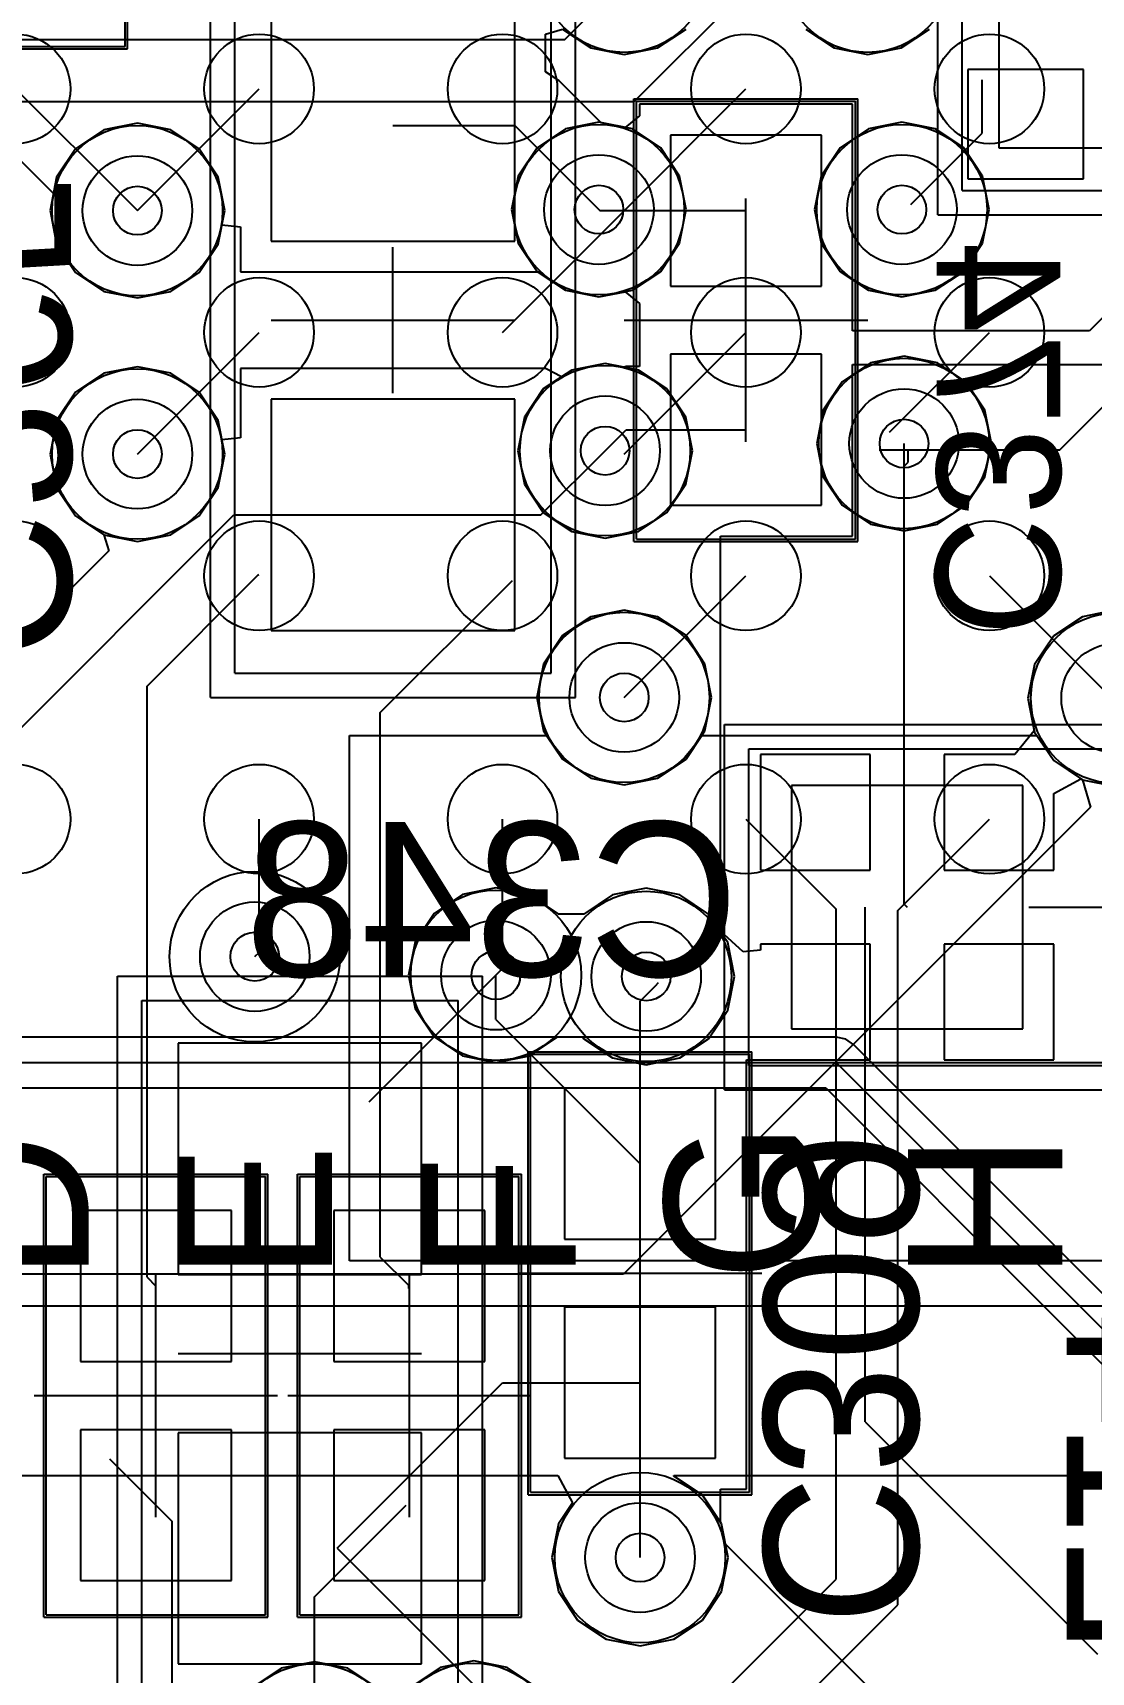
# Model space of a CAD drawing. Extents: x 28 to 300, y 18 to 330.
# Drawn here: x 166.04 to 170.39, y 102.42 to 109.15 of the extents above; entities that cross this region are included whole.
import ezdxf

# ---------------------------------------------------------------- set-up
doc = ezdxf.new("R2010")
doc.units = 0
for name, color, linetype in [('BOTTOMLAYER', 5, 'CONTINUOUS'), ('BOTTOMOVERLAY', 54, 'CONTINUOUS'), ('BOTTOMPASTE', 16, 'CONTINUOUS'), ('BOTTOMSOLDER', 6, 'CONTINUOUS'), ('DRILLDRAWING', 1, 'CONTINUOUS'), ('INTERNALPLANE1', 76, 'CONTINUOUS'), ('INTERNALPLANE6', 136, 'CONTINUOUS'), ('MECHANICAL14', 56, 'CONTINUOUS'), ('MECHANICAL15', 56, 'CONTINUOUS'), ('MECHANICAL16', 56, 'CONTINUOUS'), ('MIDLAYER1', 16, 'CONTINUOUS'), ('MIDLAYER3', 90, 'CONTINUOUS'), ('MULTILAYER', 9, 'CONTINUOUS'), ('TOPLAYER', 1, 'CONTINUOUS'), ('TOPOVERLAY', 2, 'CONTINUOUS'), ('TOPPASTE', 8, 'CONTINUOUS'), ('TOPSOLDER', 216, 'CONTINUOUS'), ('VIAHOLELAYER', 16, 'CONTINUOUS')]:
    doc.layers.add(name, color=color, linetype=linetype)

msp = doc.modelspace()

# ---------------------------------------------------------------- linework, layer by layer
at = {"layer": 'BOTTOMLAYER'}
for p, q in [((170.0102, 109.6316), (170.0102, 108.6816)), ((167.0218, 109.2492), (167.0218, 108.2992)), ((168.0218, 108.2992), (168.0218, 109.2492)), ((168.1488, 109.1494), (168.218, 109.1704)), ((168.1488, 108.995), (168.1488, 109.1494)), ((168.218, 109.1704), (168.3345, 109.0926)), ((168.6091, 109.0926), (168.7256, 109.1704)), ((169.218, 109.1704), (169.3345, 109.0926)), ((169.6091, 109.0926), (169.7256, 109.1704)), ((168.3345, 109.0926), (168.4718, 109.0653)), ((168.4718, 109.0653), (168.6091, 109.0926)), ((169.3345, 109.0926), (169.4718, 109.0653)), ((169.4718, 109.0653), (169.6091, 109.0926)), ((168.2051, 108.9573), (168.1488, 108.995)), ((170.3578, 109.0042), (169.8832, 109.0042)), ((169.8832, 109.0042), (169.8832, 108.5546)), ((170.3578, 108.5546), (170.3578, 109.0042)), ((165.9342, 108.9618), (166.4718, 108.4242)), ((168.377, 108.7855), (168.2051, 108.9573)), ((169.4088, 108.8612), (168.5348, 108.8612)), ((168.5348, 108.8612), (168.5348, 108.8141)), ((169.4088, 107.9872), (169.4088, 108.8612)), ((168.4759, 108.7658), (168.377, 108.7855)), ((168.5348, 108.8141), (168.4759, 108.7658)), ((165.8537, 108.7676), (166.1269, 108.4944)), ((167.5218, 108.7742), (168.022, 108.7742)), ((168.022, 108.7742), (168.3678, 108.4284)), ((169.2818, 108.7342), (168.6618, 108.7342)), ((168.6618, 108.7342), (168.6618, 108.1142)), ((169.2818, 108.1142), (169.2818, 108.7342)), ((170.0102, 108.6816), (171.0102, 108.6816)), ((169.8832, 108.5546), (170.3578, 108.5546)), ((166.1269, 108.4944), (166.1129, 108.4242)), ((166.1129, 108.4242), (166.1402, 108.2869)), ((168.3678, 108.4284), (168.372, 108.4242)), ((168.372, 108.4242), (168.9718, 108.4242)), ((166.8034, 108.2869), (166.819, 108.3652)), ((166.819, 108.3652), (166.8948, 108.3578)), ((166.8948, 108.3578), (166.8948, 108.1722)), ((166.1402, 108.2869), (166.218, 108.1704)), ((166.7256, 108.1704), (166.8034, 108.2869)), ((167.0218, 108.2992), (168.0218, 108.2992)), ((166.8948, 108.1722), (168.1176, 108.1722)), ((168.1176, 108.1722), (168.2305, 108.0968)), ((166.218, 108.1704), (166.3345, 108.0926)), ((166.6091, 108.0926), (166.7256, 108.1704)), ((168.6618, 108.1142), (169.2818, 108.1142)), ((166.3345, 108.0926), (166.4718, 108.0653)), ((166.4718, 108.0653), (166.6091, 108.0926)), ((168.2305, 108.0968), (168.3678, 108.0695)), ((168.3678, 108.0695), (168.4759, 108.091)), ((168.4759, 108.091), (168.5348, 108.0427)), ((168.5348, 108.0427), (168.5348, 107.9872)), ((170.5303, 108.0769), (170.3833, 107.93)), ((168.5348, 107.9872), (168.5348, 107.9872)), ((168.5348, 107.9872), (168.5348, 107.9612)), ((169.4088, 107.9612), (169.4088, 107.9872)), ((169.4088, 107.9872), (169.4088, 107.9872)), ((168.5348, 107.9612), (168.5348, 107.9612)), ((168.5348, 107.9612), (168.5348, 107.7832)), ((169.4088, 107.93), (169.4088, 107.9612)), ((169.4088, 107.9612), (169.4088, 107.9612)), ((170.3833, 107.93), (169.4088, 107.93)), ((170.2616, 107.442), (170.7134, 107.8938)), ((166.4718, 107.7831), (166.3345, 107.7558)), ((166.6091, 107.7558), (166.4718, 107.7831)), ((168.1488, 107.7762), (166.8948, 107.7762)), ((166.8948, 107.7762), (166.8948, 107.4906)), ((168.214, 107.7414), (168.1488, 107.7762)), ((168.1488, 107.7762), (168.1488, 107.7762)), ((168.1488, 107.7762), (168.1488, 107.7762)), ((168.2559, 107.7694), (168.214, 107.7414)), ((168.3932, 107.7967), (168.2559, 107.7694)), ((168.4704, 107.7813), (168.3932, 107.7967)), ((168.4796, 107.7832), (168.4704, 107.7813)), ((168.5348, 107.7832), (168.4796, 107.7832)), ((169.2818, 107.8342), (168.6618, 107.8342)), ((168.6618, 107.8342), (168.6618, 107.2142)), ((169.2818, 107.2142), (169.2818, 107.8342)), ((169.4088, 107.0872), (169.4088, 107.7925)), ((169.4088, 107.7925), (171.0996, 107.7925)), ((166.3345, 107.7558), (166.218, 107.678)), ((166.7256, 107.678), (166.6091, 107.7558)), ((166.218, 107.678), (166.1402, 107.5615)), ((166.8034, 107.5615), (166.7256, 107.678)), ((168.0218, 107.6492), (167.0218, 107.6492)), ((167.0218, 107.6492), (167.0218, 106.6992)), ((168.0218, 106.6992), (168.0218, 107.6492)), ((166.1402, 107.5615), (166.1129, 107.4242)), ((166.819, 107.4832), (166.8034, 107.5615)), ((168.3932, 107.4378), (168.4796, 107.5242)), ((168.4796, 107.5242), (168.9718, 107.5242)), ((166.8948, 107.4906), (166.819, 107.4832)), ((168.1296, 107.1742), (168.3932, 107.4378)), ((169.5196, 107.442), (169.6212, 107.442)), ((169.6212, 107.442), (169.6212, 107.4674)), ((169.6212, 107.3746), (169.6212, 107.442)), ((169.6212, 107.442), (170.2616, 107.442)), ((169.6378, 107.3912), (169.6378, 107.4378)), ((166.1129, 107.4242), (166.1402, 107.2869)), ((169.6212, 107.3746), (169.6378, 107.3912)), ((169.6212, 105.5752), (169.6212, 107.3746)), ((166.1402, 107.2869), (166.218, 107.1704)), ((165.777, 106.0828), (166.8684, 107.1742)), ((166.218, 107.1704), (166.3345, 107.0926)), ((166.8684, 107.1742), (167.5218, 107.1742)), ((167.5218, 107.1742), (168.1296, 107.1742)), ((168.6618, 107.2142), (169.2818, 107.2142)), ((166.3345, 107.0926), (166.3545, 107.0266)), ((168.8668, 105.4641), (168.8668, 107.0872)), ((168.8668, 107.0872), (169.4088, 107.0872)), ((166.3545, 107.0266), (165.8694, 106.5415)), ((170.4924, 106.7835), (170.3537, 106.7559)), ((167.0218, 106.6992), (168.0218, 106.6992)), ((170.3537, 106.7559), (170.236, 106.6773)), ((170.236, 106.6773), (170.1575, 106.5597)), ((170.1575, 106.5597), (170.1299, 106.4209)), ((170.1299, 106.4209), (170.1564, 106.2876)), ((170.1564, 106.2876), (170.0758, 106.1894)), ((169.4816, 106.1894), (169.032, 106.1894)), ((169.032, 106.1894), (169.032, 105.7148)), ((169.4816, 105.7148), (169.4816, 106.1894)), ((170.0758, 106.1894), (169.7864, 106.1894)), ((169.7864, 106.1894), (169.7864, 105.7148)), ((170.236, 106.0299), (170.348, 106.0898)), ((170.348, 106.0898), (170.348, 106.0898)), ((170.348, 106.0898), (170.3537, 106.086)), ((170.3537, 106.086), (170.4924, 106.0584)), ((170.109, 106.0624), (169.159, 106.0624)), ((169.159, 106.0624), (169.159, 105.0624)), ((170.109, 105.0624), (170.109, 106.0624)), ((170.236, 105.7148), (170.236, 106.0299)), ((169.032, 105.7148), (169.4816, 105.7148)), ((169.7864, 105.7148), (170.236, 105.7148)), ((169.4616, 103.4484), (169.4616, 105.5624)), ((169.6212, 105.5752), (169.634, 105.5624)), ((168.9609, 105.3788), (168.8668, 105.4641)), ((169.032, 105.3858), (168.9609, 105.3788)), ((169.4816, 105.41), (169.032, 105.41)), ((169.032, 105.41), (169.032, 105.3858)), ((169.4816, 104.9354), (169.4816, 105.41)), ((170.236, 105.41), (169.7864, 105.41)), ((169.7864, 105.41), (169.7864, 104.9354)), ((170.236, 104.9354), (170.236, 105.41)), ((167.4241, 104.7623), (167.9448, 105.283)), ((167.9448, 105.1005), (167.9448, 105.283)), ((168.5366, 105.1763), (168.6001, 105.2398)), ((168.6001, 105.2398), (168.6128, 105.2525)), ((168.5366, 104.5087), (168.5366, 105.1763)), ((167.9448, 105.1005), (168.5366, 104.5087)), ((169.159, 105.0624), (170.109, 105.0624)), ((167.6396, 105.0035), (166.6396, 105.0035)), ((166.6396, 105.0035), (166.6396, 104.0535)), ((167.6396, 104.0535), (167.6396, 105.0035)), ((168.9736, 104.0717), (168.9736, 104.9354)), ((168.9736, 104.9354), (169.032, 104.9354)), ((169.032, 104.9354), (169.032, 104.9354)), ((169.032, 104.9354), (169.032, 104.9354)), ((169.032, 104.9354), (169.4816, 104.9354)), ((169.7864, 104.9354), (170.236, 104.9354)), ((168.8466, 104.8187), (168.2266, 104.8187)), ((168.2266, 104.8187), (168.2266, 104.1987)), ((168.8466, 104.1987), (168.8466, 104.8187)), ((168.2266, 104.1987), (168.8466, 104.1987)), ((168.9736, 104.0457), (168.9736, 104.0717)), ((168.9736, 104.0717), (168.9736, 104.0717)), ((166.6396, 104.0535), (167.6396, 104.0535)), ((168.9736, 103.1717), (168.9736, 104.0457)), ((168.9736, 104.0457), (168.9736, 104.0457)), ((168.9736, 104.0457), (168.9736, 104.0457)), ((168.9736, 104.0457), (168.9736, 104.0457)), ((168.8466, 103.9187), (168.2266, 103.9187)), ((168.2266, 103.9187), (168.2266, 103.2987)), ((168.8466, 103.2987), (168.8466, 103.9187)), ((167.292, 102.9285), (167.9722, 103.6087)), ((167.9722, 103.6087), (168.5366, 103.6087)), ((168.5366, 102.8903), (168.5366, 103.6087)), ((167.6396, 103.4035), (166.6396, 103.4035)), ((166.6396, 103.4035), (166.6396, 102.4535)), ((167.6396, 102.4535), (167.6396, 103.4035)), ((169.4616, 103.4484), (170.4162, 102.4938)), ((168.2266, 103.2987), (168.8466, 103.2987)), ((168.8668, 103.0362), (168.8668, 103.1717)), ((168.8668, 103.1717), (168.9736, 103.1717)), ((168.8716, 103.0291), (168.8668, 103.0362)), ((168.8883, 102.945), (168.8716, 103.0291)), ((167.292, 102.9285), (167.8534, 102.3672)), ((169.2478, 102.5855), (168.8883, 102.945)), ((170.3556, 101.4778), (169.2478, 102.5855)), ((166.6396, 102.4535), (167.6396, 102.4535))]:
    msp.add_line(p, q, dxfattribs=at)
for centre in [(166.4718, 108.4242), (168.3678, 108.4284), (169.6124, 108.4284), (166.4718, 107.4242), (168.3932, 107.4378), (169.6212, 107.4674), (168.4718, 106.4242), (170.4924, 106.4209), (166.9542, 105.3592), (167.9448, 105.283), (168.562, 105.2779), (168.5366, 102.8903)]:
    msp.add_circle(centre, 0.225, dxfattribs=at)
at = {"layer": 'BOTTOMOVERLAY'}
for p, q in [((167.0218, 107.9742), (168.0218, 107.9742)), ((166.6396, 103.7285), (167.6396, 103.7285))]:
    msp.add_line(p, q, dxfattribs=at)
at = {"layer": 'BOTTOMPASTE'}
for p, q in [((170.0102, 109.6316), (170.0102, 108.6816)), ((167.0218, 109.2492), (167.0218, 108.2992)), ((168.0218, 108.2992), (168.0218, 109.2492)), ((169.2818, 108.7342), (168.6618, 108.7342)), ((168.6618, 108.7342), (168.6618, 108.1142)), ((169.2818, 108.1142), (169.2818, 108.7342)), ((170.0102, 108.6816), (171.0102, 108.6816)), ((167.0218, 108.2992), (168.0218, 108.2992)), ((168.6618, 108.1142), (169.2818, 108.1142)), ((169.2818, 107.8342), (168.6618, 107.8342)), ((168.6618, 107.8342), (168.6618, 107.2142)), ((169.2818, 107.2142), (169.2818, 107.8342)), ((168.0218, 107.6492), (167.0218, 107.6492)), ((167.0218, 107.6492), (167.0218, 106.6992)), ((168.0218, 106.6992), (168.0218, 107.6492)), ((168.6618, 107.2142), (169.2818, 107.2142)), ((167.0218, 106.6992), (168.0218, 106.6992)), ((170.109, 106.0624), (169.159, 106.0624)), ((169.159, 106.0624), (169.159, 105.0624)), ((170.109, 105.0624), (170.109, 106.0624)), ((169.159, 105.0624), (170.109, 105.0624)), ((167.6396, 105.0035), (166.6396, 105.0035)), ((166.6396, 105.0035), (166.6396, 104.0535)), ((167.6396, 104.0535), (167.6396, 105.0035)), ((168.8466, 104.8187), (168.2266, 104.8187)), ((168.2266, 104.8187), (168.2266, 104.1987)), ((168.8466, 104.1987), (168.8466, 104.8187)), ((168.2266, 104.1987), (168.8466, 104.1987)), ((166.6396, 104.0535), (167.6396, 104.0535)), ((168.8466, 103.9187), (168.2266, 103.9187)), ((168.2266, 103.9187), (168.2266, 103.2987)), ((168.8466, 103.2987), (168.8466, 103.9187)), ((167.6396, 103.4035), (166.6396, 103.4035)), ((166.6396, 103.4035), (166.6396, 102.4535)), ((167.6396, 102.4535), (167.6396, 103.4035)), ((168.2266, 103.2987), (168.8466, 103.2987)), ((166.6396, 102.4535), (167.6396, 102.4535))]:
    msp.add_line(p, q, dxfattribs=at)
at = {"layer": 'BOTTOMSOLDER'}
for p, q in [((170.0102, 109.6316), (170.0102, 108.6816)), ((167.0218, 109.2492), (167.0218, 108.2992)), ((168.0218, 108.2992), (168.0218, 109.2492)), ((169.2818, 108.7342), (168.6618, 108.7342)), ((168.6618, 108.7342), (168.6618, 108.1142)), ((169.2818, 108.1142), (169.2818, 108.7342)), ((170.0102, 108.6816), (171.0102, 108.6816)), ((167.0218, 108.2992), (168.0218, 108.2992)), ((168.6618, 108.1142), (169.2818, 108.1142)), ((169.2818, 107.8342), (168.6618, 107.8342)), ((168.6618, 107.8342), (168.6618, 107.2142)), ((169.2818, 107.2142), (169.2818, 107.8342)), ((168.0218, 107.6492), (167.0218, 107.6492)), ((167.0218, 107.6492), (167.0218, 106.6992)), ((168.0218, 106.6992), (168.0218, 107.6492)), ((168.6618, 107.2142), (169.2818, 107.2142)), ((167.0218, 106.6992), (168.0218, 106.6992)), ((170.109, 106.0624), (169.159, 106.0624)), ((169.159, 106.0624), (169.159, 105.0624)), ((170.109, 105.0624), (170.109, 106.0624)), ((169.159, 105.0624), (170.109, 105.0624)), ((167.6396, 105.0035), (166.6396, 105.0035)), ((166.6396, 105.0035), (166.6396, 104.0535)), ((167.6396, 104.0535), (167.6396, 105.0035)), ((168.8466, 104.8187), (168.2266, 104.8187)), ((168.2266, 104.8187), (168.2266, 104.1987)), ((168.8466, 104.1987), (168.8466, 104.8187)), ((168.2266, 104.1987), (168.8466, 104.1987)), ((166.6396, 104.0535), (167.6396, 104.0535)), ((168.8466, 103.9187), (168.2266, 103.9187)), ((168.2266, 103.9187), (168.2266, 103.2987)), ((168.8466, 103.2987), (168.8466, 103.9187)), ((167.6396, 103.4035), (166.6396, 103.4035)), ((166.6396, 103.4035), (166.6396, 102.4535)), ((167.6396, 102.4535), (167.6396, 103.4035)), ((168.2266, 103.2987), (168.8466, 103.2987)), ((166.6396, 102.4535), (167.6396, 102.4535))]:
    msp.add_line(p, q, dxfattribs=at)
at = {"layer": 'DRILLDRAWING'}
for centre in [(166.4718, 108.4242), (168.3678, 108.4284), (169.6124, 108.4284), (169.6212, 107.4674), (166.4718, 107.4242), (168.3932, 107.4378), (168.4718, 106.4242), (166.9542, 105.3592), (167.9448, 105.283), (168.562, 105.2779), (168.5366, 102.8903)]:
    msp.add_circle(centre, 0.1, dxfattribs=at)
at = {"layer": 'INTERNALPLANE1'}
for p, q in [((169.3422, 105.0278), (164.9906, 105.0278)), ((169.3818, 105.0199), (169.3422, 105.0278)), ((169.3422, 105.0278), (169.3422, 105.0278)), ((169.4154, 104.9975), (169.3818, 105.0199)), ((170.3714, 104.0414), (169.4154, 104.9975)), ((164.9906, 104.9242), (169.3422, 104.9242)), ((169.3422, 104.9242), (171.2491, 103.0173)), ((165.0335, 104.8206), (169.2993, 104.8206)), ((169.2993, 104.8206), (170.2249, 103.8949)), ((171.292, 103.1209), (170.3714, 104.0414)), ((170.3714, 104.0414), (170.3714, 104.0414)), ((170.2982, 103.9682), (171.2491, 103.0173)), ((170.2249, 103.8949), (170.2249, 103.8949)), ((170.2249, 103.8949), (171.1758, 102.9441))]:
    msp.add_line(p, q, dxfattribs=at)
for centre in [(168.4718, 109.4242), (169.4718, 109.4242), (168.3678, 108.4284), (166.4718, 108.4242), (166.4718, 107.4242), (168.3932, 107.4378), (169.6212, 107.4674), (168.4718, 106.4242), (170.4924, 106.4209), (166.9542, 105.3592), (167.9448, 105.283), (168.562, 105.2779), (168.5366, 102.8903), (167.1994, 102.1038), (167.8534, 102.1067)]:
    msp.add_circle(centre, 0.35, dxfattribs=at)
at = {"layer": 'INTERNALPLANE6'}
for centre in [(168.4718, 109.4242), (169.4718, 109.4242), (169.6124, 108.4284), (166.4718, 108.4242), (168.3932, 107.4378), (169.6212, 107.4674), (166.9542, 105.3592), (167.9448, 105.283), (168.562, 105.2779), (167.1994, 102.1038)]:
    msp.add_circle(centre, 0.35, dxfattribs=at)
at = {"layer": 'MECHANICAL14'}
for p, q in [((169.8602, 108.5066), (169.8602, 111.4066)), ((166.4218, 109.0992), (166.4218, 110.8992)), ((166.8718, 106.5242), (166.8718, 109.4242)), ((168.1718, 106.5242), (168.1718, 109.4242)), ((165.5218, 109.0992), (166.4218, 109.0992)), ((168.5218, 107.0742), (168.5218, 108.8742)), ((168.5218, 108.8742), (169.4218, 108.8742)), ((169.4218, 107.0742), (169.4218, 108.8742)), ((169.8602, 108.5066), (171.1602, 108.5066)), ((168.5218, 107.0742), (169.4218, 107.0742)), ((166.8718, 106.5242), (168.1718, 106.5242)), ((168.984, 106.2124), (171.884, 106.2124)), ((168.984, 104.9124), (168.984, 106.2124)), ((166.4896, 105.1785), (167.7896, 105.1785)), ((166.4896, 102.2785), (166.4896, 105.1785)), ((167.7896, 102.2785), (167.7896, 105.1785)), ((168.0866, 104.9587), (168.9866, 104.9587)), ((168.0866, 103.1587), (168.0866, 104.9587)), ((168.9866, 103.1587), (168.9866, 104.9587)), ((161.9718, 104.9242), (178.9718, 104.9242)), ((168.984, 104.9124), (171.884, 104.9124)), ((166.0978, 104.4558), (166.9978, 104.4558)), ((166.0978, 102.6558), (166.0978, 104.4558)), ((166.9978, 102.6558), (166.9978, 104.4558)), ((167.1392, 104.4558), (168.0392, 104.4558)), ((167.1392, 102.6558), (167.1392, 104.4558)), ((168.0392, 102.6558), (168.0392, 104.4558)), ((168.0866, 103.1587), (168.9866, 103.1587)), ((166.0978, 102.6558), (166.9978, 102.6558)), ((167.1392, 102.6558), (168.0392, 102.6558))]:
    msp.add_line(p, q, dxfattribs=at)
at = {"layer": 'MECHANICAL15'}
for p, q in [((166.0878, 104.4658), (167.0078, 104.4658)), ((166.0878, 102.6458), (166.0878, 104.4658)), ((167.0078, 102.6458), (167.0078, 104.4658)), ((167.1292, 104.4658), (168.0492, 104.4658)), ((167.1292, 102.6458), (167.1292, 104.4658)), ((168.0492, 102.6458), (168.0492, 104.4658)), ((166.5478, 103.0558), (166.5478, 104.0558)), ((167.5892, 103.0558), (167.5892, 104.0558)), ((160.9718, 103.9242), (179.9718, 103.9242)), ((166.0478, 103.5558), (167.0478, 103.5558)), ((167.0892, 103.5558), (168.0892, 103.5558)), ((166.0878, 102.6458), (167.0078, 102.6458)), ((167.1292, 102.6458), (168.0492, 102.6458))]:
    msp.add_line(p, q, dxfattribs=at)
at = {"layer": 'MECHANICAL16'}
for p, q in [((169.7602, 108.4066), (169.7602, 111.5066)), ((166.4318, 109.0892), (166.4318, 110.9092)), ((166.7718, 106.4242), (166.7718, 109.5242)), ((168.2718, 106.4242), (168.2718, 109.5242)), ((165.5118, 109.0892), (166.4318, 109.0892)), ((168.5118, 107.0642), (168.5118, 108.8842)), ((168.5118, 108.8842), (169.4318, 108.8842)), ((169.4318, 107.0642), (169.4318, 108.8842)), ((168.9718, 107.4742), (168.9718, 108.4742)), ((169.7602, 108.4066), (171.2602, 108.4066)), ((167.5218, 107.6742), (167.5218, 108.2742)), ((167.2218, 107.9742), (167.8218, 107.9742)), ((168.4718, 107.9742), (169.4718, 107.9742)), ((168.5118, 107.0642), (169.4318, 107.0642)), ((166.7718, 106.4242), (168.2718, 106.4242)), ((168.884, 104.8124), (168.884, 106.3124)), ((168.884, 106.3124), (171.984, 106.3124)), ((170.134, 105.5624), (170.734, 105.5624)), ((166.3896, 105.2785), (167.8896, 105.2785)), ((166.3896, 102.1785), (166.3896, 105.2785)), ((167.8896, 102.1785), (167.8896, 105.2785)), ((168.0766, 104.9687), (168.9966, 104.9687)), ((168.0766, 103.1487), (168.0766, 104.9687)), ((168.9966, 103.1487), (168.9966, 104.9687)), ((161.9718, 104.9242), (178.9718, 104.9242)), ((168.884, 104.8124), (171.984, 104.8124)), ((168.5366, 103.5587), (168.5366, 104.5587)), ((167.1396, 103.4285), (167.1396, 104.0285)), ((168.0366, 104.0587), (169.0366, 104.0587)), ((166.8396, 103.7285), (167.4396, 103.7285)), ((168.0766, 103.1487), (168.9966, 103.1487))]:
    msp.add_line(p, q, dxfattribs=at)
at = {"layer": 'MIDLAYER1'}
for p, q in [((168.5132, 108.8729), (169.0645, 109.4242)), ((168.2281, 109.1269), (168.4718, 109.3706)), ((162.2628, 109.1269), (168.2281, 109.1269)), ((162.368, 108.8729), (168.5132, 108.8729)), ((167.3428, 104.1095), (167.3428, 106.2685)), ((167.3428, 106.2685), (168.1525, 106.2685)), ((168.1525, 106.2685), (168.218, 106.1704)), ((168.7256, 106.1704), (168.7911, 106.2685)), ((168.7911, 106.2685), (170.1666, 106.2685)), ((170.1666, 106.2685), (170.236, 106.1645)), ((168.218, 106.1704), (168.3345, 106.0926)), ((168.6091, 106.0926), (168.7256, 106.1704)), ((170.236, 106.1645), (170.3537, 106.086)), ((168.3345, 106.0926), (168.4718, 106.0653)), ((168.4718, 106.0653), (168.6091, 106.0926)), ((170.3537, 106.086), (170.4924, 106.0584)), ((170.459, 104.1095), (167.3428, 104.1095))]:
    msp.add_line(p, q, dxfattribs=at)
for centre in [(166.4718, 108.4242), (168.3678, 108.4284), (169.6124, 108.4284), (166.4718, 107.4242), (168.3932, 107.4378), (169.6212, 107.4674), (168.4718, 106.4242), (170.4924, 106.4209), (166.9542, 105.3592), (167.9448, 105.283), (168.562, 105.2779), (168.5366, 102.8903)]:
    msp.add_circle(centre, 0.225, dxfattribs=at)
at = {"layer": 'MIDLAYER3'}
for p, q in [((168.218, 109.1704), (168.3345, 109.0926)), ((168.6091, 109.0926), (168.7256, 109.1704)), ((169.218, 109.1704), (169.3345, 109.0926)), ((169.6091, 109.0926), (169.7256, 109.1704)), ((168.3345, 109.0926), (168.4718, 109.0653)), ((168.4718, 109.0653), (168.6091, 109.0926)), ((169.3345, 109.0926), (169.4718, 109.0653)), ((169.4718, 109.0653), (169.6091, 109.0926)), ((166.4718, 108.7831), (166.3345, 108.7558)), ((166.6091, 108.7558), (166.4718, 108.7831)), ((168.3678, 108.7873), (168.2305, 108.76)), ((168.5051, 108.76), (168.3678, 108.7873)), ((169.6124, 108.7873), (169.4751, 108.76)), ((169.7497, 108.76), (169.6124, 108.7873)), ((166.3345, 108.7558), (166.218, 108.678)), ((166.7256, 108.678), (166.6091, 108.7558)), ((168.2305, 108.76), (168.114, 108.6822)), ((168.6216, 108.6822), (168.5051, 108.76)), ((169.4751, 108.76), (169.3586, 108.6822)), ((169.8662, 108.6822), (169.7497, 108.76)), ((166.218, 108.678), (166.1402, 108.5615)), ((166.8034, 108.5615), (166.7256, 108.678)), ((168.114, 108.6822), (168.0362, 108.5657)), ((168.6994, 108.5657), (168.6216, 108.6822)), ((169.3586, 108.6822), (169.2808, 108.5657)), ((169.944, 108.5657), (169.8662, 108.6822)), ((166.1402, 108.5615), (166.1129, 108.4242)), ((166.8307, 108.4242), (166.8034, 108.5615)), ((168.0362, 108.5657), (168.0089, 108.4284)), ((168.7267, 108.4284), (168.6994, 108.5657)), ((169.2808, 108.5657), (169.2535, 108.4284)), ((169.9713, 108.4284), (169.944, 108.5657)), ((166.1129, 108.4242), (166.1402, 108.2869)), ((166.8034, 108.2869), (166.8307, 108.4242)), ((168.0089, 108.4284), (168.0362, 108.2911)), ((168.6994, 108.2911), (168.7267, 108.4284)), ((169.2535, 108.4284), (169.2808, 108.2911)), ((169.944, 108.2911), (169.9713, 108.4284)), ((166.1402, 108.2869), (166.218, 108.1704)), ((166.7256, 108.1704), (166.8034, 108.2869)), ((168.0362, 108.2911), (168.114, 108.1746)), ((168.6216, 108.1746), (168.6994, 108.2911)), ((169.2808, 108.2911), (169.3586, 108.1746)), ((169.8662, 108.1746), (169.944, 108.2911)), ((168.114, 108.1746), (168.2305, 108.0968)), ((168.5051, 108.0968), (168.6216, 108.1746)), ((169.3586, 108.1746), (169.4751, 108.0968)), ((169.7497, 108.0968), (169.8662, 108.1746)), ((166.218, 108.1704), (166.3345, 108.0926)), ((166.6091, 108.0926), (166.7256, 108.1704)), ((166.3345, 108.0926), (166.4718, 108.0653)), ((166.4718, 108.0653), (166.6091, 108.0926)), ((168.2305, 108.0968), (168.3678, 108.0695)), ((168.3678, 108.0695), (168.5051, 108.0968)), ((169.4751, 108.0968), (169.6124, 108.0695)), ((169.6124, 108.0695), (169.7497, 108.0968)), ((166.4718, 107.7831), (166.3345, 107.7558)), ((166.6091, 107.7558), (166.4718, 107.7831)), ((168.2559, 107.7694), (168.1394, 107.6916)), ((168.3932, 107.7967), (168.2559, 107.7694)), ((168.5305, 107.7694), (168.3932, 107.7967)), ((168.647, 107.6916), (168.5305, 107.7694)), ((169.4839, 107.799), (169.3674, 107.7212)), ((169.6212, 107.8263), (169.4839, 107.799)), ((169.7585, 107.799), (169.6212, 107.8263)), ((169.875, 107.7212), (169.7585, 107.799)), ((166.3345, 107.7558), (166.218, 107.678)), ((166.7256, 107.678), (166.6091, 107.7558)), ((169.3674, 107.7212), (169.2896, 107.6047)), ((169.9528, 107.6047), (169.875, 107.7212)), ((166.218, 107.678), (166.1402, 107.5615)), ((166.8034, 107.5615), (166.7256, 107.678)), ((168.1394, 107.6916), (168.0616, 107.5751)), ((168.7248, 107.5751), (168.647, 107.6916)), ((168.0616, 107.5751), (168.0343, 107.4378)), ((168.7521, 107.4378), (168.7248, 107.5751)), ((169.2896, 107.6047), (169.2623, 107.4674)), ((169.9801, 107.4674), (169.9528, 107.6047)), ((166.1402, 107.5615), (166.1129, 107.4242)), ((166.8307, 107.4242), (166.8034, 107.5615)), ((168.0343, 107.4378), (168.0616, 107.3005)), ((168.7248, 107.3005), (168.7521, 107.4378)), ((169.2623, 107.4674), (169.2896, 107.3301)), ((169.9528, 107.3301), (169.9801, 107.4674)), ((166.1129, 107.4242), (166.1402, 107.2869)), ((166.8034, 107.2869), (166.8307, 107.4242)), ((168.0616, 107.3005), (168.1394, 107.184)), ((168.647, 107.184), (168.7248, 107.3005)), ((169.2896, 107.3301), (169.3674, 107.2136)), ((169.875, 107.2136), (169.9528, 107.3301)), ((166.1402, 107.2869), (166.218, 107.1704)), ((166.7256, 107.1704), (166.8034, 107.2869)), ((166.218, 107.1704), (166.3345, 107.0926)), ((166.6091, 107.0926), (166.7256, 107.1704)), ((168.1394, 107.184), (168.2559, 107.1062)), ((168.5305, 107.1062), (168.647, 107.184)), ((169.3674, 107.2136), (169.4839, 107.1358)), ((169.7585, 107.1358), (169.875, 107.2136)), ((168.2559, 107.1062), (168.3932, 107.0789)), ((168.3932, 107.0789), (168.5305, 107.1062)), ((169.4839, 107.1358), (169.6212, 107.1085)), ((169.6212, 107.1085), (169.7585, 107.1358)), ((166.3345, 107.0926), (166.4718, 107.0653)), ((166.4718, 107.0653), (166.6091, 107.0926)), ((168.4718, 106.7831), (168.3345, 106.7558)), ((168.6091, 106.7558), (168.4718, 106.7831)), ((170.4924, 106.7835), (170.3537, 106.7559)), ((168.3345, 106.7558), (168.218, 106.678)), ((168.7256, 106.678), (168.6091, 106.7558)), ((170.3537, 106.7559), (170.236, 106.6773)), ((168.218, 106.678), (168.1402, 106.5615)), ((168.8034, 106.5615), (168.7256, 106.678)), ((170.236, 106.6773), (170.1575, 106.5597)), ((168.1402, 106.5615), (168.1129, 106.4242)), ((168.8307, 106.4242), (168.8034, 106.5615)), ((170.1575, 106.5597), (170.1299, 106.4209)), ((168.1129, 106.4242), (168.1402, 106.2869)), ((168.8034, 106.2869), (168.8307, 106.4242)), ((170.1299, 106.4209), (170.1575, 106.2822)), ((168.1402, 106.2869), (168.218, 106.1704)), ((168.7256, 106.1704), (168.8034, 106.2869)), ((170.1575, 106.2822), (170.236, 106.1645)), ((168.218, 106.1704), (168.3345, 106.0926)), ((168.6091, 106.0926), (168.7256, 106.1704)), ((170.236, 106.1645), (170.3537, 106.086)), ((168.3345, 106.0926), (168.4718, 106.0653)), ((168.4718, 106.0653), (168.6091, 106.0926)), ((170.3537, 106.086), (170.3877, 105.9737)), ((170.3877, 105.9737), (170.349, 105.935)), ((170.349, 105.935), (168.4694, 104.0554)), ((167.8075, 105.6146), (167.691, 105.5368)), ((167.9448, 105.6419), (167.8075, 105.6146)), ((168.0821, 105.6146), (167.9448, 105.6419)), ((168.1986, 105.5368), (168.0821, 105.6146)), ((168.4233, 105.6129), (168.3056, 105.5343)), ((168.562, 105.6405), (168.4233, 105.6129)), ((168.7008, 105.6129), (168.562, 105.6405)), ((168.8184, 105.5343), (168.7008, 105.6129)), ((167.691, 105.5368), (167.6132, 105.4203)), ((168.2002, 105.5343), (168.1986, 105.5368)), ((168.3056, 105.5343), (168.2002, 105.5343)), ((168.897, 105.4167), (168.8184, 105.5343)), ((167.6132, 105.4203), (167.5859, 105.283)), ((168.9246, 105.2779), (168.897, 105.4167)), ((167.5859, 105.283), (167.6132, 105.1457)), ((168.897, 105.1392), (168.9246, 105.2779)), ((167.6132, 105.1457), (167.691, 105.0292)), ((168.8184, 105.0215), (168.897, 105.1392)), ((167.691, 105.0292), (167.8075, 104.9514)), ((168.0821, 104.9514), (168.1986, 105.0292)), ((168.1986, 105.0292), (168.3005, 105.0292)), ((168.3005, 105.0292), (168.3056, 105.0215)), ((168.3056, 105.0215), (168.4233, 104.943)), ((168.7008, 104.943), (168.8184, 105.0215)), ((167.8075, 104.9514), (167.9448, 104.9241)), ((167.9448, 104.9241), (168.0821, 104.9514)), ((168.4233, 104.943), (168.562, 104.9154)), ((168.562, 104.9154), (168.7008, 104.943)), ((168.4694, 104.0554), (160.316, 104.0554)), ((164.0636, 103.227), (168.1992, 103.227)), ((168.1992, 103.227), (168.2591, 103.115)), ((168.6754, 103.2253), (168.6755, 103.2268)), ((168.793, 103.1467), (168.6754, 103.2253)), ((168.6754, 103.2253), (168.6754, 103.2253)), ((168.6754, 103.2253), (168.6754, 103.2253)), ((168.6754, 103.2253), (168.6754, 103.2253)), ((168.6754, 103.2253), (168.6754, 103.2253)), ((168.6754, 103.2253), (168.6754, 103.2253)), ((168.6755, 103.2268), (168.6755, 103.227)), ((168.6755, 103.227), (170.5212, 103.227)), ((168.8716, 103.0291), (168.793, 103.1467)), ((168.2591, 103.115), (168.2017, 103.0291)), ((168.2017, 103.0291), (168.1741, 102.8903)), ((168.8992, 102.8903), (168.8716, 103.0291)), ((168.1741, 102.8903), (168.2017, 102.7516)), ((168.8716, 102.7516), (168.8992, 102.8903)), ((168.2017, 102.7516), (168.2802, 102.6339)), ((168.793, 102.6339), (168.8716, 102.7516)), ((168.2802, 102.6339), (168.3979, 102.5554)), ((168.6754, 102.5554), (168.793, 102.6339)), ((168.3979, 102.5554), (168.5366, 102.5278)), ((168.5366, 102.5278), (168.6754, 102.5554)), ((167.1994, 102.4627), (167.0621, 102.4354)), ((167.3367, 102.4354), (167.1994, 102.4627)), ((167.8534, 102.4656), (167.716, 102.4383)), ((167.9907, 102.4383), (167.8534, 102.4656)), ((167.0621, 102.4354), (166.9456, 102.3576)), ((167.4532, 102.3576), (167.3367, 102.4354)), ((167.716, 102.4383), (167.5996, 102.3605)), ((168.1071, 102.3605), (167.9907, 102.4383))]:
    msp.add_line(p, q, dxfattribs=at)
for centre in [(166.4718, 108.4242), (168.3678, 108.4284), (169.6124, 108.4284), (166.4718, 107.4242), (168.3932, 107.4378), (169.6212, 107.4674), (168.4718, 106.4242), (170.4924, 106.4209), (166.9542, 105.3592), (167.9448, 105.283), (168.562, 105.2779), (168.5366, 102.8903)]:
    msp.add_circle(centre, 0.225, dxfattribs=at)
at = {"layer": 'MULTILAYER'}
for centre in [(166.4718, 108.4242), (168.3678, 108.4284), (169.6124, 108.4284), (166.4718, 107.4242), (168.3932, 107.4378), (169.6212, 107.4674), (168.4718, 106.4242), (170.4924, 106.4209), (166.9542, 105.3592), (167.9448, 105.283), (168.562, 105.2779), (168.5366, 102.8903)]:
    msp.add_circle(centre, 0.225, dxfattribs=at)
at = {"layer": 'TOPLAYER'}
for p, q in [((166.4718, 108.4242), (166.9718, 108.9242)), ((168.4219, 108.3743), (168.9718, 108.9242)), ((169.9426, 108.9242), (169.9426, 108.9618)), ((169.9426, 108.7426), (169.9426, 108.9242)), ((169.6496, 108.4496), (169.9426, 108.7426)), ((167.9718, 107.9242), (168.4219, 108.3743)), ((166.4718, 107.4242), (166.9718, 107.9242)), ((167.9718, 107.9242), (167.9718, 107.9242)), ((168.4718, 107.4242), (168.9718, 107.9242)), ((169.5681, 107.5205), (169.9718, 107.9242)), ((169.5616, 107.514), (169.5681, 107.5205)), ((166.5116, 106.4706), (166.9685, 106.9275)), ((166.9685, 106.9275), (166.9708, 106.9298)), ((167.4698, 106.362), (168.0019, 106.8941)), ((168.0019, 106.8941), (168.0122, 106.9044)), ((168.4718, 106.4242), (168.9718, 106.9242)), ((169.9718, 106.9242), (170.4751, 106.4209)), ((166.5116, 105.3296), (166.5116, 106.4706)), ((167.4698, 104.1252), (167.4698, 106.362)), ((166.9718, 105.5116), (166.9718, 105.9242)), ((167.9718, 105.31), (167.9718, 105.9242)), ((168.9718, 105.9242), (169.3418, 105.5542)), ((169.5958, 105.5482), (169.9718, 105.9242)), ((169.3418, 102.8019), (169.3418, 105.5542)), ((169.5958, 102.6967), (169.5958, 105.5482)), ((166.9718, 105.3768), (166.9718, 105.5116)), ((166.9542, 105.3592), (166.9718, 105.3768)), ((166.5116, 105.0688), (166.5116, 105.3296)), ((166.5116, 104.042), (166.5116, 105.3296)), ((167.9448, 105.283), (167.9718, 105.31)), ((166.8578, 104.3158), (166.2378, 104.3158)), ((166.2378, 104.3158), (166.2378, 103.6958)), ((166.8578, 103.6958), (166.8578, 104.3158)), ((167.8992, 104.3158), (167.2792, 104.3158)), ((167.2792, 104.3158), (167.2792, 103.6958)), ((167.8992, 103.6958), (167.8992, 104.3158)), ((167.4698, 104.1252), (167.5866, 104.0084)), ((166.5116, 104.042), (166.5478, 104.0058)), ((167.5866, 104.0084), (167.5892, 104.0058)), ((167.5866, 104.0058), (167.5866, 104.0084)), ((167.5866, 103.9952), (167.5866, 104.0058)), ((166.2378, 103.6958), (166.8578, 103.6958)), ((167.2792, 103.6958), (167.8992, 103.6958)), ((166.8578, 103.4158), (166.2378, 103.4158)), ((166.2378, 103.4158), (166.2378, 102.7958)), ((166.8578, 102.7958), (166.8578, 103.4158)), ((167.8992, 103.4158), (167.2792, 103.4158)), ((167.2792, 103.4158), (167.2792, 102.7958)), ((167.8992, 102.7958), (167.8992, 103.4158)), ((166.3574, 103.2966), (166.548, 103.106)), ((166.5478, 103.1058), (166.6152, 103.0384)), ((167.1994, 102.7291), (167.5761, 103.1058)), ((166.6152, 101.9514), (166.6152, 103.0384)), ((166.2378, 102.7958), (166.8578, 102.7958)), ((167.2792, 102.7958), (167.8992, 102.7958)), ((168.0976, 101.5577), (169.3418, 102.8019)), ((167.1994, 102.1038), (167.1994, 102.7291)), ((168.2028, 101.3037), (169.5958, 102.6967))]:
    msp.add_line(p, q, dxfattribs=at)
for centre in [(165.9718, 108.9242), (166.9718, 108.9242), (167.9718, 108.9242), (168.9718, 108.9242), (169.9718, 108.9242), (166.4718, 108.4242), (168.3678, 108.4284), (169.6124, 108.4284), (165.9718, 107.9242), (166.9718, 107.9242), (167.9718, 107.9242), (168.9718, 107.9242), (169.9718, 107.9242), (166.4718, 107.4242), (168.3932, 107.4378), (169.6212, 107.4674), (165.9718, 106.9242), (166.9718, 106.9242), (167.9718, 106.9242), (168.9718, 106.9242), (169.9718, 106.9242), (168.4718, 106.4242), (170.4924, 106.4209), (165.9718, 105.9242), (166.9718, 105.9242), (167.9718, 105.9242), (168.9718, 105.9242), (169.9718, 105.9242), (166.9542, 105.3592), (167.9448, 105.283), (168.562, 105.2779), (168.5366, 102.8903)]:
    msp.add_circle(centre, 0.225, dxfattribs=at)
at = {"layer": 'TOPOVERLAY'}
msp.add_line((161.9718, 104.9242), (178.9718, 104.9242), dxfattribs=at)
at = {"layer": 'TOPPASTE'}
for p, q in [((166.8578, 104.3158), (166.2378, 104.3158)), ((166.2378, 104.3158), (166.2378, 103.6958)), ((166.8578, 103.6958), (166.8578, 104.3158)), ((167.8992, 104.3158), (167.2792, 104.3158)), ((167.2792, 104.3158), (167.2792, 103.6958)), ((167.8992, 103.6958), (167.8992, 104.3158)), ((166.2378, 103.6958), (166.8578, 103.6958)), ((167.2792, 103.6958), (167.8992, 103.6958)), ((166.8578, 103.4158), (166.2378, 103.4158)), ((166.2378, 103.4158), (166.2378, 102.7958)), ((166.8578, 102.7958), (166.8578, 103.4158)), ((167.8992, 103.4158), (167.2792, 103.4158)), ((167.2792, 103.4158), (167.2792, 102.7958)), ((167.8992, 102.7958), (167.8992, 103.4158)), ((166.2378, 102.7958), (166.8578, 102.7958)), ((167.2792, 102.7958), (167.8992, 102.7958))]:
    msp.add_line(p, q, dxfattribs=at)
for centre in [(165.9718, 108.9242), (166.9718, 108.9242), (167.9718, 108.9242), (168.9718, 108.9242), (169.9718, 108.9242), (165.9718, 107.9242), (166.9718, 107.9242), (167.9718, 107.9242), (168.9718, 107.9242), (169.9718, 107.9242), (165.9718, 106.9242), (166.9718, 106.9242), (167.9718, 106.9242), (168.9718, 106.9242), (169.9718, 106.9242), (165.9718, 105.9242), (166.9718, 105.9242), (167.9718, 105.9242), (168.9718, 105.9242), (169.9718, 105.9242)]:
    msp.add_circle(centre, 0.225, dxfattribs=at)
at = {"layer": 'TOPSOLDER'}
for p, q in [((166.8578, 104.3158), (166.2378, 104.3158)), ((166.2378, 104.3158), (166.2378, 103.6958)), ((166.8578, 103.6958), (166.8578, 104.3158)), ((167.8992, 104.3158), (167.2792, 104.3158)), ((167.2792, 104.3158), (167.2792, 103.6958)), ((167.8992, 103.6958), (167.8992, 104.3158)), ((166.2378, 103.6958), (166.8578, 103.6958)), ((167.2792, 103.6958), (167.8992, 103.6958)), ((166.8578, 103.4158), (166.2378, 103.4158)), ((166.2378, 103.4158), (166.2378, 102.7958)), ((166.8578, 102.7958), (166.8578, 103.4158)), ((167.8992, 103.4158), (167.2792, 103.4158)), ((167.2792, 103.4158), (167.2792, 102.7958)), ((167.8992, 102.7958), (167.8992, 103.4158)), ((166.2378, 102.7958), (166.8578, 102.7958)), ((167.2792, 102.7958), (167.8992, 102.7958))]:
    msp.add_line(p, q, dxfattribs=at)
for centre in [(165.9718, 108.9242), (166.9718, 108.9242), (167.9718, 108.9242), (168.9718, 108.9242), (169.9718, 108.9242), (165.9718, 107.9242), (166.9718, 107.9242), (167.9718, 107.9242), (168.9718, 107.9242), (169.9718, 107.9242), (165.9718, 106.9242), (166.9718, 106.9242), (167.9718, 106.9242), (168.9718, 106.9242), (169.9718, 106.9242), (165.9718, 105.9242), (166.9718, 105.9242), (167.9718, 105.9242), (168.9718, 105.9242), (169.9718, 105.9242)]:
    msp.add_circle(centre, 0.225, dxfattribs=at)
at = {"layer": 'VIAHOLELAYER'}
for centre in [(166.4718, 108.4242), (168.3678, 108.4284), (169.6124, 108.4284), (169.6212, 107.4674), (166.4718, 107.4242), (168.3932, 107.4378), (168.4718, 106.4242), (166.9542, 105.3592), (167.9448, 105.283), (168.562, 105.2779), (168.5366, 102.8903)]:
    msp.add_circle(centre, 0.1, dxfattribs=at)

# ---------------------------------------------------------------- texts
at = {"layer": 'BOTTOMOVERLAY', "text_generation_flag": 2}
for s, height, rotation, p in [('C365', 0.635, 270, (165.5648, 106.5733)), ('C374', 0.508, 270, (169.7558, 106.6749)), ('C348', 0.635, 360, (168.943, 105.2779)), ('C309', 0.635, 270, (169.0446, 102.6109)), ('L14', 0.635, 270, (170.2892, 102.4839))]:
    msp.add_text(s, height=height, rotation=rotation, dxfattribs=at).set_placement(p)
at = {"layer": 'MECHANICAL14'}
for s, p in [('G', (169.2718, 104.0242)), ('D', (166.2718, 104.0242)), ('E', (167.2718, 104.0242)), ('H', (170.2718, 104.0242)), ('F', (168.2718, 104.0242))]:
    msp.add_text(s, height=0.635, rotation=90, dxfattribs=at).set_placement(p)

doc.saveas('drawing.dxf')
